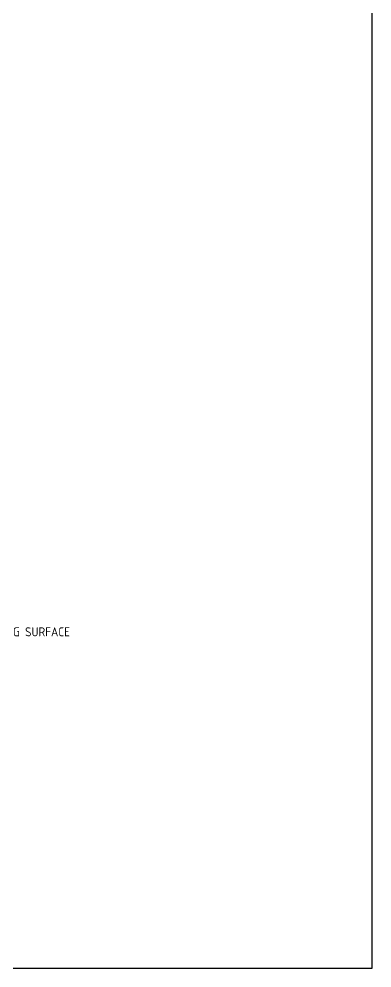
# Model space of a CAD drawing. Header units: metres. Extents: x 507649 to 508899, y 6966965 to 6967377.
# Drawn here: x 508850.2 to 508899, y 6966998.9 to 6967130.4 of the extents above; entities that cross this region are included whole.
import ezdxf
from ezdxf import colors
from ezdxf.entities.mleader import LeaderData, LeaderLine
from ezdxf.math import Vec2, Vec3

# ---------------------------------------------------------------- set-up
doc = ezdxf.new("R2010")
doc.units = ezdxf.units.M
doc.layers.add('C_TEXT_MLEADER', color=1, linetype='Continuous')
doc.layers.add('VPORTS', color=11, linetype='Continuous', plot=False)
doc.styles.add('ISOCP', font='isocp.shx')

msp = doc.modelspace()

# ---------------------------------------------------------------- linework, layer by layer
at = {"layer": 'VPORTS'}
msp.add_lwpolyline([(508498.523, 6966998.928), (508899.031, 6966998.928), (508899.031, 6967261.843), (508498.523, 6967261.843)], close=True, dxfattribs=at)

# ---------------------------------------------------------------- leaders
at = {"layer": 'C_TEXT_MLEADER'}
ml = msp.add_multileader_mtext('Standard', dxfattribs=at)
ml.set_content('TIE INTO EXISTING SURFACE', color=7, style='ISOCP')
ml.set_leader_properties(color=256, linetype='Continuous', lineweight=-1)
ml.build(insert=Vec2(0, 0))
ml.multileader.update_dxf_attribs({"text_right_attachment_type": 3, "dogleg_length": 2.5, "arrow_head_size": 1.5, "scale": 0.5})
ctx = ml.context
ctx.base_point, ctx.scale, ctx.char_height, ctx.arrow_head_size, ctx.landing_gap_size, ctx.plane_origin = Vec3(508836.664, 6967045.496), 0.5, 1.25, 1.5, 0.75, Vec3(508852.898, 6967050.386)
ctx.right_attachment = 3
notes = []
notes.append((ctx, [(0, (1, 1, 0), (508835.414, 6967045.496), (1, 0), 1.25, [(0, [(508830.837, 6967042.239)], 0, [])])]))
ctx.mtext.insert, ctx.mtext.flow_direction = Vec3(508837.414, 6967046.121), 5
for ctx, leaders in notes:
    for number, flags, end, landing, length, lines in leaders:
        leader = LeaderData()
        leader.index, (leader.has_last_leader_line, leader.has_dogleg_vector, leader.attachment_direction) = number, flags
        leader.last_leader_point, leader.dogleg_vector, leader.dogleg_length = Vec3(end), Vec3(landing), length
        for number, points, colour, breaks in lines:
            line = LeaderLine()
            line.index, line.vertices, line.color, line.breaks = number, Vec3.list(points), colors.encode_raw_color(colour), breaks
            leader.lines.append(line)
        ctx.leaders.append(leader)

doc.saveas('drawing.dxf')
